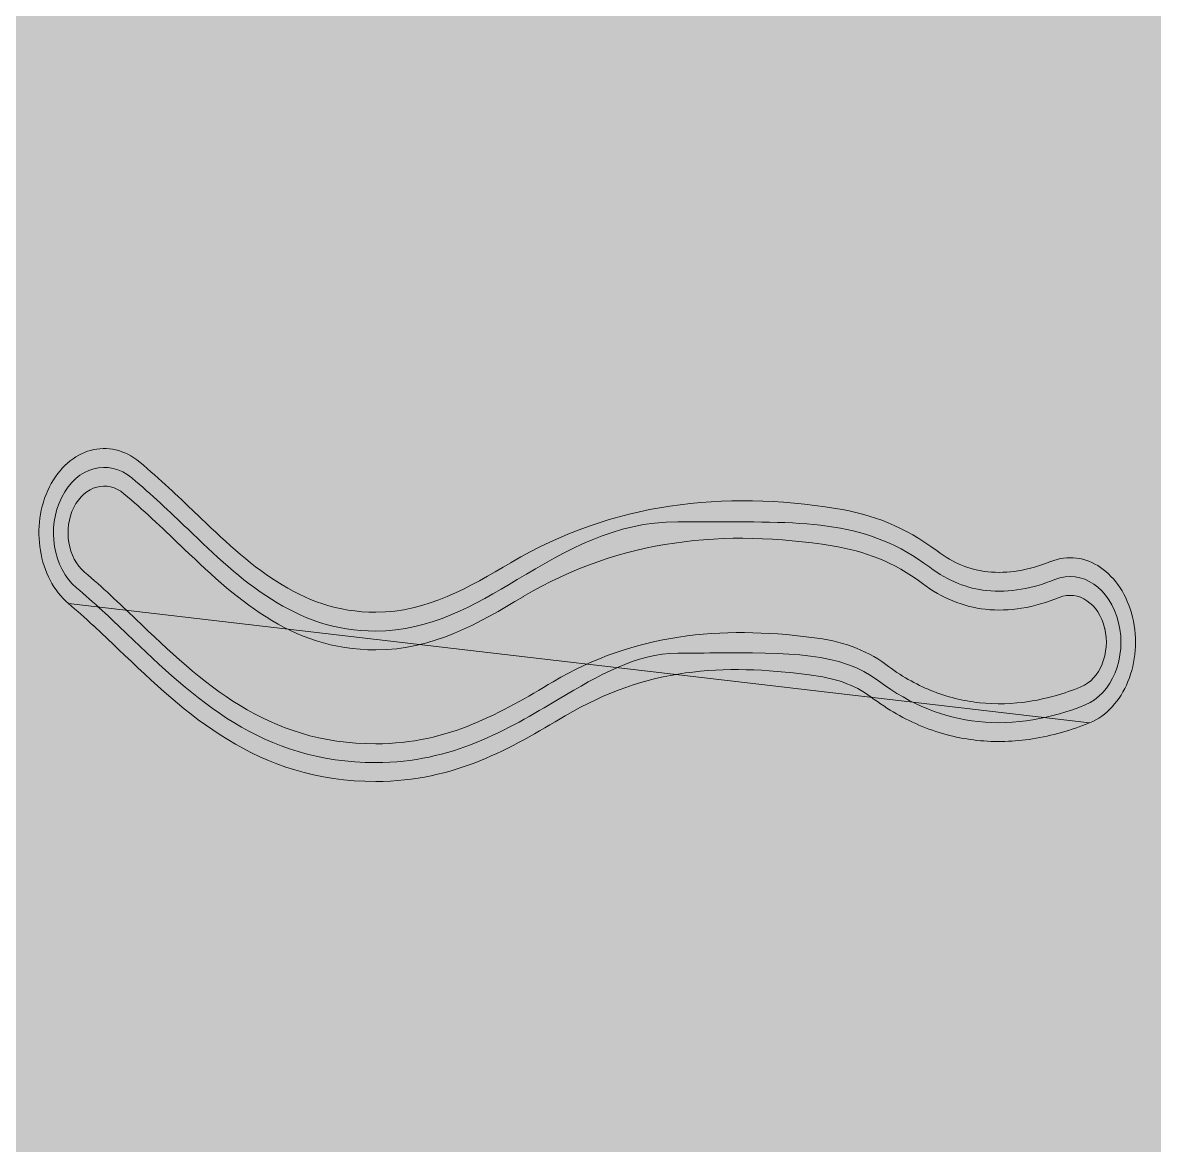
# Model space of a CAD drawing. Header units: centimetres. Extents: x -292707 to 138715, y -53922 to 66277.
# Drawn here: x 13298.778 to 13299.929, y -13046.36 to -13045.219 of the extents above; entities that cross this region are included whole.
import ezdxf

# ---------------------------------------------------------------- set-up
doc = ezdxf.new("R2010")
doc.units = ezdxf.units.CM
doc.layers.add('A-FILL-1', color=250, linetype='Continuous', lineweight=0, true_color=0x333333)
doc.layers.add('A-SWING AREA', color=7, linetype='Continuous', lineweight=0, true_color=0xf7f7f7, transparency=0.2)
doc.layers.add('A-TEXT', color=254, linetype='Continuous')
doc.layers.add('Layer 1', color=7, linetype='Continuous', lineweight=0)

# ---------------------------------------------------------------- blocks, each defined once
blk = doc.blocks.new('Block_0')
at = {"layer": 'A-FILL-1', "true_color": 0x1d1819, "transparency": 33554687}
h = blk.add_hatch(color=250, dxfattribs=at)
edge = h.paths.add_edge_path()
edge.add_spline(control_points=[(248.0315, -351.326), (248.0315, -351.326), (248.0315, -420.0276), (248.0315, -420.0276), (248.186, -439.9362), (261.163, -466.2842), (297.6378, -475.3417), (334.1129, -466.2842), (347.0896, -439.9362), (347.2441, -420.0276), (347.2441, -420.0276), (347.2441, -351.326), (347.2441, -351.326), (347.2441, -351.326), (297.6378, -351.326), (297.6378, -351.326), (297.6378, -351.326), (248.0315, -351.326), (248.0315, -351.326)], knot_values=[0, 0, 0, 0, 1, 1, 1, 2, 2, 2, 3, 3, 3, 4, 4, 4, 5, 5, 5, 6, 6, 6, 6], degree=3, periodic=0)
at = {"layer": 'A-FILL-1', "true_color": 0xfefefe, "transparency": 33554687}
h = blk.add_hatch(color=7, dxfattribs=at)
edge = h.paths.add_edge_path()
edge.add_spline(control_points=[(249.0154, -352.3099), (249.0154, -352.3099), (249.0154, -420.0236), (249.0154, -420.0236), (249.1033, -431.2273), (253.2047, -442.2943), (259.9954, -451.1554), (269.3407, -463.3498), (282.9314, -470.6342), (297.6378, -474.3278), (312.3442, -470.6342), (325.9349, -463.3498), (335.2802, -451.1554), (342.0711, -442.2943), (346.1723, -431.2273), (346.2602, -420.0236), (346.2602, -420.0236), (346.2602, -352.3099), (346.2602, -352.3099), (346.2602, -352.3099), (249.0154, -352.3099), (249.0154, -352.3099)], knot_values=[0, 0, 0, 0, 1, 1, 1, 2, 2, 2, 3, 3, 3, 4, 4, 4, 5, 5, 5, 6, 6, 6, 7, 7, 7, 7], degree=3, periodic=0)
at = {"layer": 'A-FILL-1', "true_color": 0x1d1819, "transparency": 33554687}
h = blk.add_hatch(color=250, dxfattribs=at)
edge = h.paths.add_edge_path()
edge.add_spline(control_points=[(250.4911, -353.7856), (250.4911, -353.7856), (250.4911, -420.018), (250.4911, -420.018), (250.5779, -430.8979), (254.5719, -441.6523), (261.1667, -450.2577), (270.2285, -462.0821), (283.3997, -469.167), (297.6378, -472.8053), (311.8759, -469.167), (325.0471, -462.0821), (334.1089, -450.2577), (340.7037, -441.6523), (344.6977, -430.8979), (344.7845, -420.018), (344.7845, -420.018), (344.7845, -353.7856), (344.7845, -353.7856), (344.7845, -353.7856), (250.4911, -353.7856), (250.4911, -353.7856)], knot_values=[0, 0, 0, 0, 1, 1, 1, 2, 2, 2, 3, 3, 3, 4, 4, 4, 5, 5, 5, 6, 6, 6, 7, 7, 7, 7], degree=3, periodic=0)
at = {"layer": 'A-FILL-1', "true_color": 0xd60007, "transparency": 33554687}
h = blk.add_hatch(color=12, dxfattribs=at)
edge = h.paths.add_edge_path()
edge.add_spline(control_points=[(250.9829, -354.2774), (250.9829, -354.2774), (250.9829, -420.0148), (250.9829, -420.0148), (251.0688, -430.7882), (255.0271, -441.4374), (261.5573, -449.9586), (270.5221, -461.6563), (283.5527, -468.6772), (297.6378, -472.2976), (311.7229, -468.6772), (324.7534, -461.6563), (333.7183, -449.9586), (340.2485, -441.4374), (344.2068, -430.7882), (344.2927, -420.0168), (344.2927, -420.0168), (344.2927, -354.2774), (344.2927, -354.2774), (344.2927, -354.2774), (250.9829, -354.2774), (250.9829, -354.2774)], knot_values=[0, 0, 0, 0, 1, 1, 1, 2, 2, 2, 3, 3, 3, 4, 4, 4, 5, 5, 5, 6, 6, 6, 7, 7, 7, 7], degree=3, periodic=0)
at = {"layer": 'A-FILL-1', "true_color": 0x1d1819, "transparency": 33554687}
h = blk.add_hatch(color=250, dxfattribs=at)
edge = h.paths.add_edge_path()
edge.add_spline(control_points=[(252.9507, -369.3195), (252.9507, -369.3195), (252.9507, -420.0069), (252.9507, -420.0069), (253.0349, -430.35), (256.8506, -440.5822), (263.1192, -448.7615), (271.705, -459.9652), (284.1741, -466.7202), (297.6378, -470.2643), (311.1015, -466.7202), (323.5706, -459.9652), (332.1567, -448.7615), (338.4244, -440.5827), (342.2407, -430.3508), (342.3249, -420.0089), (342.3249, -420.0089), (342.3249, -369.3195), (342.3249, -369.3195), (331.9588, -369.3195), (263.3176, -369.3195), (252.9507, -369.3195)], knot_values=[0, 0, 0, 0, 1, 1, 1, 2, 2, 2, 3, 3, 3, 4, 4, 4, 5, 5, 5, 6, 6, 6, 7, 7, 7, 7], degree=3, periodic=0)
h = blk.add_hatch(color=250, dxfattribs=at)
edge = h.paths.add_edge_path()
edge.add_spline(control_points=[(326.5832, -369.3195), (326.5832, -369.3195), (268.6924, -369.3195), (268.6924, -369.3195), (268.6924, -369.3195), (268.6924, -409.1108), (268.6924, -409.1108), (268.763, -416.0089), (271.44, -422.9158), (275.6134, -428.3614), (281.1572, -435.5952), (289.1098, -440.2117), (297.6378, -443.0305), (306.1658, -440.2117), (314.1184, -435.5952), (319.6621, -428.3614), (323.8347, -422.9167), (326.5126, -416.0098), (326.5832, -409.1128), (326.5832, -409.1128), (326.5832, -369.3195), (326.5832, -369.3195)], knot_values=[0, 0, 0, 0, 1, 1, 1, 2, 2, 2, 3, 3, 3, 4, 4, 4, 5, 5, 5, 6, 6, 6, 7, 7, 7, 7], degree=3, periodic=0)
at = {"layer": 'A-FILL-1', "true_color": 0x0095ff, "transparency": 33554687}
h = blk.add_hatch(color=150, dxfattribs=at)
edge = h.paths.add_edge_path()
edge.add_spline(control_points=[(297.6378, -469.7555), (310.9496, -466.2298), (323.2777, -459.5386), (331.7661, -448.4625), (337.9691, -440.3682), (341.7494, -430.2411), (341.833, -420.008), (341.833, -420.008), (341.833, -369.8116), (341.833, -369.8116), (331.969, -369.8116), (262.0746, -369.8116), (253.4426, -369.8116), (253.4426, -369.8116), (253.4426, -420.0041), (253.4426, -420.0041), (253.5262, -430.2403), (257.3059, -440.3673), (263.5095, -448.4625), (271.9979, -459.5386), (284.326, -466.2298), (297.6378, -469.7555)], knot_values=[0, 0, 0, 0, 1, 1, 1, 2, 2, 2, 3, 3, 3, 4, 4, 4, 5, 5, 5, 6, 6, 6, 7, 7, 7, 7], degree=3, periodic=0)
at = {"layer": 'A-FILL-1', "true_color": 0xfff04a, "transparency": 33554687}
h = blk.add_hatch(color=51, dxfattribs=at)
edge = h.paths.add_edge_path()
edge.add_spline(control_points=[(326.0914, -369.8116), (326.0914, -369.8116), (269.1842, -369.8116), (269.1842, -369.8116), (269.1842, -369.8116), (269.1842, -409.1083), (269.1842, -409.1083), (269.2542, -415.8984), (271.8952, -422.7009), (276.0038, -428.0621), (281.446, -435.1635), (289.2535, -439.7168), (297.6378, -442.512), (306.0224, -439.7168), (313.8296, -435.1635), (319.2718, -428.0624), (323.3798, -422.7018), (326.0214, -415.8995), (326.0914, -409.1102), (326.0914, -409.1102), (326.0914, -369.8116), (326.0914, -369.8116)], knot_values=[0, 0, 0, 0, 1, 1, 1, 2, 2, 2, 3, 3, 3, 4, 4, 4, 5, 5, 5, 6, 6, 6, 7, 7, 7, 7], degree=3, periodic=0)
at = {"layer": 'A-FILL-1', "true_color": 0x009b4c, "transparency": 33554687}
h = blk.add_hatch(color=114, dxfattribs=at)
edge = h.paths.add_edge_path()
edge.add_spline(control_points=[(326.0914, -397.7889), (326.0665, -397.7756), (326.0418, -397.762), (326.0177, -397.7484), (325.3127, -397.3499), (324.6497, -396.5338), (323.8098, -396.2432), (322.9841, -395.9572), (321.9177, -396.0422), (320.8997, -396.0422), (319.8353, -395.905), (319.2724, -395.6108), (318.6918, -395.1391), (318.1147, -394.67), (317.5302, -393.9823), (316.8856, -393.7343), (316.1999, -393.4704), (314.7248, -393.6339), (313.8749, -393.6339), (313.314, -393.4709), (312.5239, -393.3451), (312.2694, -393.0318), (311.6934, -392.3229), (310.6505, -391.8277), (309.5597, -391.8277), (309.1348, -391.8277), (308.611, -391.125), (308.0546, -391.125), (307.1687, -391.125), (306.898, -391.3101), (306.248, -391.5264), (304.2136, -391.7234), (302.4598, -389.865), (300.227, -390.7236), (299.6875, -390.9311), (298.2943, -391.731), (297.8186, -392.0284), (297.671, -392.1205), (296.3761, -392.1287), (296.1125, -392.1287), (295.1453, -392.1287), (294.4378, -392.8311), (293.6038, -392.8311), (289.8351, -392.8311), (289.461, -391.8623), (286.6793, -393.8346), (283.9068, -395.8004), (282.0671, -394.6907), (279.6548, -395.6409), (277.7261, -396.4008), (275.0462, -396.5428), (273.7338, -397.6481), (272.954, -398.3046), (270.879, -397.8488), (269.8203, -397.8488), (269.5907, -397.8488), (269.3801, -397.8785), (269.1842, -397.9304), (269.1842, -397.9304), (269.1842, -409.1083), (269.1842, -409.1083), (269.2542, -415.8984), (271.8952, -422.7009), (276.0038, -428.0621), (281.446, -435.1635), (289.2535, -439.7168), (297.6378, -442.512), (306.0224, -439.7168), (313.8296, -435.1635), (319.2718, -428.0624), (323.3798, -422.7018), (326.0214, -415.8995), (326.0914, -409.1102), (326.0914, -409.1102), (326.0914, -397.7889), (326.0914, -397.7889)], knot_values=[0, 0, 0, 0, 1, 1, 1, 2, 2, 2, 3, 3, 3, 4, 4, 4, 5, 5, 5, 6, 6, 6, 7, 7, 7, 8, 8, 8, 9, 9, 9, 10, 10, 10, 11, 11, 11, 12, 12, 12, 13, 13, 13, 14, 14, 14, 15, 15, 15, 16, 16, 16, 17, 17, 17, 18, 18, 18, 19, 19, 19, 20, 20, 20, 21, 21, 21, 22, 22, 22, 23, 23, 23, 24, 24, 24, 25, 25, 25, 25], degree=3, periodic=0)
at = {"layer": 'A-FILL-1', "true_color": 0x1d1819, "transparency": 33554687}
h = blk.add_hatch(color=250, dxfattribs=at)
edge = h.paths.add_edge_path()
edge.add_spline(control_points=[(320.9315, -395.5504), (321.9092, -395.5484), (323.0413, -395.4566), (323.9708, -395.7783), (324.4144, -395.9317), (324.8022, -396.1987), (325.1676, -396.4878), (325.4613, -396.7203), (325.7708, -397.0046), (326.0914, -397.2166), (326.0914, -397.2166), (326.0914, -409.1102), (326.0914, -409.1102), (326.0214, -415.8995), (323.3798, -422.7018), (319.2718, -428.0624), (313.8296, -435.1635), (306.0224, -439.7168), (297.6378, -442.512), (289.2535, -439.7168), (281.446, -435.1635), (276.0038, -428.0621), (271.8952, -422.7009), (269.2542, -415.8984), (269.1842, -409.1083), (269.1842, -409.1083), (269.1842, -397.4244), (269.1842, -397.4244), (269.3931, -397.3791), (269.6057, -397.3567), (269.8203, -397.3567), (270.4079, -397.3567), (271.0233, -397.4477), (271.6132, -397.4871), (272.0497, -397.5163), (273.062, -397.5707), (273.4172, -397.2716), (274.4175, -396.4292), (276.0993, -396.0935), (277.3517, -395.7959), (278.0614, -395.6272), (278.7948, -395.4509), (279.4745, -395.1833), (280.3969, -394.8199), (281.2592, -394.7315), (282.2363, -394.6757), (282.9084, -394.6374), (283.5658, -394.6045), (284.2243, -394.4475), (285.0236, -394.257), (285.726, -393.9077), (286.3947, -393.4332), (287.2962, -392.794), (288.246, -392.2177), (289.3706, -392.1191), (289.9562, -392.0678), (290.5543, -392.1381), (291.1371, -392.1973), (291.9654, -392.2818), (292.7696, -392.3391), (293.6038, -392.3391), (293.6614, -392.3391), (293.7189, -392.3342), (293.7762, -392.3252), (294.0951, -392.2753), (294.44, -392.1018), (294.7365, -391.9748), (295.1853, -391.7826), (295.6173, -391.6366), (296.1125, -391.6366), (296.3863, -391.6366), (296.661, -391.6324), (296.9342, -391.6233), (297.0876, -391.6182), (297.2415, -391.612), (297.3943, -391.6003), (297.4558, -391.5955), (297.5428, -391.5907), (297.61, -391.5785), (297.9879, -391.3444), (298.3808, -391.1219), (298.7691, -390.9073), (299.1674, -390.6867), (299.6269, -390.4274), (300.0504, -390.2644), (300.8123, -389.9716), (301.5655, -389.9404), (302.3606, -390.0983), (302.7756, -390.1808), (303.1784, -390.3092), (303.5775, -390.4481), (304.3826, -390.7284), (305.2757, -391.1071), (306.1466, -391.0416), (306.3574, -390.9691), (306.5644, -390.8866), (306.7761, -390.8177), (307.2067, -390.678), (307.6024, -390.6332), (308.0546, -390.6332), (308.4188, -390.6332), (308.7351, -390.8018), (309.03, -390.9991), (309.1249, -391.0626), (309.4631, -391.3138), (309.5668, -391.3356), (310.7024, -391.3376), (311.9253, -391.8285), (312.6509, -392.7214), (312.7776, -392.8646), (313.6175, -393.0574), (313.9396, -393.1418), (314.852, -393.1336), (316.256, -392.9649), (317.0622, -393.2751), (317.8225, -393.5676), (318.3834, -394.2547), (319.0022, -394.7573), (319.6176, -395.2573), (320.1443, -395.4458), (320.9315, -395.5504)], knot_values=[0, 0, 0, 0, 1, 1, 1, 2, 2, 2, 3, 3, 3, 4, 4, 4, 5, 5, 5, 6, 6, 6, 7, 7, 7, 8, 8, 8, 9, 9, 9, 10, 10, 10, 11, 11, 11, 12, 12, 12, 13, 13, 13, 14, 14, 14, 15, 15, 15, 16, 16, 16, 17, 17, 17, 18, 18, 18, 19, 19, 19, 20, 20, 20, 21, 21, 21, 22, 22, 22, 23, 23, 23, 24, 24, 24, 25, 25, 25, 26, 26, 26, 27, 27, 27, 28, 28, 28, 29, 29, 29, 30, 30, 30, 31, 31, 31, 32, 32, 32, 33, 33, 33, 34, 34, 34, 35, 35, 35, 36, 36, 36, 37, 37, 37, 38, 38, 38, 39, 39, 39, 40, 40, 40, 40], degree=3, periodic=0)
at = {"layer": 'A-FILL-1', "true_color": 0x0251a1, "transparency": 33554687}
h = blk.add_hatch(color=154, dxfattribs=at)
edge = h.paths.add_edge_path()
edge.add_spline(control_points=[(273.5918, -424.4584), (274.3223, -425.7156), (275.1299, -426.9214), (276.0038, -428.0621), (281.446, -435.1635), (289.2535, -439.7168), (297.6378, -442.512), (306.0224, -439.7168), (313.8296, -435.1635), (319.2718, -428.0624), (320.1457, -426.9217), (320.953, -425.7156), (321.6838, -424.4584), (321.6838, -424.4584), (273.5918, -424.4584), (273.5918, -424.4584)], knot_values=[0, 0, 0, 0, 1, 1, 1, 2, 2, 2, 3, 3, 3, 4, 4, 4, 5, 5, 5, 5], degree=3, periodic=0)
at = {"layer": 'A-FILL-1', "transparency": 33554687}
h = blk.add_hatch(color=256, dxfattribs=at)
edge = h.paths.add_edge_path()
edge.add_spline(control_points=[(302.2883, -435.9645), (302.2883, -435.9645), (298.0259, -435.4668), (298.0259, -435.4668), (298.0585, -435.4943), (298.0936, -435.5257), (298.1296, -435.5589), (298.1296, -435.5589), (298.1296, -435.5586), (298.1296, -435.5586), (298.1619, -435.5887), (298.1982, -435.6232), (298.2342, -435.6578), (298.3774, -435.7947), (298.5199, -435.9314), (298.69, -436.0346), (298.8621, -436.1397), (299.0597, -436.2094), (299.3085, -436.2094), (299.6385, -436.2094), (299.8732, -436.07), (300.0991, -435.9356), (300.0991, -435.9356), (300.0994, -435.9356), (300.0994, -435.9356), (300.0994, -435.9356), (300.0994, -435.9356), (300.0994, -435.9356), (300.4421, -435.7321), (300.7559, -435.7185), (301.1176, -435.7636), (301.2222, -435.7769), (301.3055, -435.8035), (301.3764, -435.8568), (301.4464, -435.9095), (301.5176, -435.9501), (301.5893, -435.9793), (301.6655, -436.0105), (301.7421, -436.0292), (301.8183, -436.0377), (301.8966, -436.0459), (301.974, -436.0433), (302.0499, -436.0314), (302.1316, -436.019), (302.2115, -435.9954), (302.2883, -435.9645)], knot_values=[0, 0, 0, 0, 1, 1, 1, 2, 2, 2, 3, 3, 3, 4, 4, 4, 5, 5, 5, 6, 6, 6, 7, 7, 7, 8, 8, 8, 9, 9, 9, 10, 10, 10, 11, 11, 11, 12, 12, 12, 13, 13, 13, 14, 14, 14, 15, 15, 15, 15], degree=3, periodic=0)
edge = h.paths.add_edge_path()
edge.add_spline(control_points=[(298.0264, -435.2119), (298.0346, -435.261), (298.057, -435.306), (298.0919, -435.3352), (298.1305, -435.3673), (298.1662, -435.3996), (298.2005, -435.4313), (298.2005, -435.4313), (298.2005, -435.4316), (298.2005, -435.4316), (298.2387, -435.4671), (298.2725, -435.4994), (298.3065, -435.5317), (298.4445, -435.6641), (298.5823, -435.7953), (298.7416, -435.8928), (298.8986, -435.9883), (299.0795, -436.0521), (299.3085, -436.0521), (299.613, -436.0521), (299.8349, -435.92), (300.0487, -435.7933), (300.0487, -435.7933), (300.0489, -435.7936), (300.0489, -435.7936), (300.0489, -435.7936), (300.0492, -435.7933), (300.0492, -435.7933), (300.0492, -435.7933), (300.0489, -435.793), (300.0489, -435.793), (300.3891, -435.5909), (300.7491, -435.5595), (301.1287, -435.6077), (301.2514, -435.6232), (301.3509, -435.6556), (301.4376, -435.721), (301.4997, -435.7678), (301.5629, -435.8035), (301.6259, -435.8293), (301.693, -435.8568), (301.7608, -435.8733), (301.8283, -435.8806), (301.8983, -435.8883), (301.9677, -435.8857), (302.0355, -435.8755), (302.1097, -435.8639), (302.1826, -435.8426), (302.2523, -435.8146), (302.2523, -435.8146), (302.2523, -435.8146), (302.2523, -435.8146), (302.292, -435.7984), (302.3235, -435.7633), (302.3413, -435.7191), (302.3413, -435.7191), (302.3413, -435.7188), (302.3413, -435.7188), (302.3592, -435.6748), (302.364, -435.6213), (302.3518, -435.57), (302.3518, -435.57), (302.3515, -435.5697), (302.3515, -435.5697), (302.3391, -435.5181), (302.3118, -435.4778), (302.2778, -435.4549), (302.2778, -435.4549), (302.2775, -435.4549), (302.2775, -435.4549), (302.2432, -435.4313), (302.2021, -435.4251), (302.1622, -435.4413), (302.1622, -435.4413), (302.1622, -435.4413), (302.1622, -435.4413), (302.1109, -435.462), (302.0579, -435.4775), (302.0046, -435.486), (301.9547, -435.494), (301.9037, -435.496), (301.8529, -435.4906), (301.8087, -435.4855), (301.7633, -435.4744), (301.7174, -435.4557), (301.674, -435.4376), (301.6315, -435.4138), (301.5904, -435.3829), (301.4711, -435.2927), (301.3515, -435.2477), (301.2137, -435.2255), (300.7692, -435.1541), (300.3327, -435.1949), (299.9239, -435.4376), (299.9239, -435.4376), (299.9239, -435.4376), (299.9239, -435.4376), (299.9239, -435.4376), (299.9237, -435.4381), (299.9237, -435.4381), (299.9237, -435.4381), (299.9234, -435.4379), (299.9234, -435.4379), (299.9234, -435.4379), (299.9231, -435.4381), (299.9231, -435.4381), (299.7397, -435.547), (299.5495, -435.6601), (299.3085, -435.6601), (298.9491, -435.6601), (298.7189, -435.4404), (298.4868, -435.2182), (298.4868, -435.2182), (298.4865, -435.2179), (298.4865, -435.2179), (298.453, -435.1859), (298.4187, -435.1533), (298.3734, -435.1113), (298.3734, -435.1113), (298.3737, -435.111), (298.3737, -435.111), (298.3357, -435.0762), (298.2966, -435.0413), (298.2566, -435.0078), (298.2217, -434.9784), (298.1806, -434.9704), (298.1429, -434.9806), (298.1049, -434.9908), (298.0701, -435.02), (298.0474, -435.0651), (298.0247, -435.1102), (298.0185, -435.1632), (298.0264, -435.2119), (298.0264, -435.2119), (298.0264, -435.2119), (298.0264, -435.2119)], knot_values=[0, 0, 0, 0, 1, 1, 1, 2, 2, 2, 3, 3, 3, 4, 4, 4, 5, 5, 5, 6, 6, 6, 7, 7, 7, 8, 8, 8, 9, 9, 9, 10, 10, 10, 11, 11, 11, 12, 12, 12, 13, 13, 13, 14, 14, 14, 15, 15, 15, 16, 16, 16, 17, 17, 17, 18, 18, 18, 19, 19, 19, 20, 20, 20, 21, 21, 21, 22, 22, 22, 23, 23, 23, 24, 24, 24, 25, 25, 25, 26, 26, 26, 27, 27, 27, 28, 28, 28, 29, 29, 29, 30, 30, 30, 31, 31, 31, 32, 32, 32, 33, 33, 33, 34, 34, 34, 35, 35, 35, 36, 36, 36, 37, 37, 37, 38, 38, 38, 39, 39, 39, 40, 40, 40, 41, 41, 41, 42, 42, 42, 43, 43, 43, 44, 44, 44, 45, 45, 45, 45], degree=3, periodic=0)
edge = h.paths.add_edge_path()
edge.add_spline(control_points=[(298.0259, -435.4668), (297.9626, -435.4138), (297.9218, -435.3327), (297.9077, -435.2445), (297.8932, -435.1567), (297.9045, -435.0611), (297.9456, -434.9795), (297.9865, -434.8981), (298.0494, -434.8457), (298.1177, -434.827), (298.1857, -434.8083), (298.2597, -434.8233), (298.3226, -434.876), (298.3646, -434.9112), (298.4049, -434.9475), (298.444, -434.9835), (298.444, -434.9835), (298.4443, -434.9835), (298.4443, -434.9835), (298.476, -435.0127), (298.5171, -435.0521), (298.5588, -435.092), (298.5588, -435.092), (298.5591, -435.0923), (298.5591, -435.0923), (298.7748, -435.2984), (298.9885, -435.5028), (299.3085, -435.5028), (299.5231, -435.5028), (299.7009, -435.3976), (299.8715, -435.2961), (299.8715, -435.2961), (299.8726, -435.2953), (299.8726, -435.2953), (299.8726, -435.2953), (299.8729, -435.295), (299.8729, -435.295), (299.8729, -435.295), (299.8732, -435.295), (299.8732, -435.295), (300.2984, -435.043), (300.7653, -434.9948), (301.2284, -435.0694), (301.3826, -435.0943), (301.5167, -435.145), (301.6517, -435.2468), (301.6862, -435.2729), (301.7205, -435.2924), (301.754, -435.3063), (301.7897, -435.3211), (301.8263, -435.3299), (301.8631, -435.3338), (301.9054, -435.3384), (301.9479, -435.3367), (301.9898, -435.3299), (302.036, -435.3225), (302.0817, -435.3089), (302.1259, -435.2913), (302.1259, -435.2913), (302.1262, -435.291), (302.1262, -435.291), (302.1979, -435.2624), (302.2722, -435.2737), (302.3342, -435.3157), (302.3342, -435.3157), (302.334, -435.316), (302.334, -435.316), (302.396, -435.3579), (302.4454, -435.4302), (302.4677, -435.5229), (302.4677, -435.5229), (302.4677, -435.5232), (302.4677, -435.5232), (302.4901, -435.6162), (302.4814, -435.712), (302.4488, -435.7919), (302.4488, -435.7919), (302.4488, -435.7919), (302.4488, -435.7919), (302.4162, -435.8716), (302.36, -435.9356), (302.2886, -435.9645), (302.2886, -435.9645), (302.2886, -435.9645), (302.2886, -435.9645), (302.2886, -435.9645), (298.0259, -435.4668), (298.0259, -435.4668), (298.0259, -435.4668), (298.0259, -435.4668), (298.0259, -435.4668)], knot_values=[0, 0, 0, 0, 1, 1, 1, 2, 2, 2, 3, 3, 3, 4, 4, 4, 5, 5, 5, 6, 6, 6, 7, 7, 7, 8, 8, 8, 9, 9, 9, 10, 10, 10, 11, 11, 11, 12, 12, 12, 13, 13, 13, 14, 14, 14, 15, 15, 15, 16, 16, 16, 17, 17, 17, 18, 18, 18, 19, 19, 19, 20, 20, 20, 21, 21, 21, 22, 22, 22, 23, 23, 23, 24, 24, 24, 25, 25, 25, 26, 26, 26, 27, 27, 27, 28, 28, 28, 29, 29, 29, 30, 30, 30, 30], degree=3, periodic=0)
at = {"layer": 'A-FILL-1', "true_color": 0xfefefe, "transparency": 33554687}
h = blk.add_hatch(color=7, dxfattribs=at)
edge = h.paths.add_edge_path()
edge.add_spline(control_points=[(298.0587, -435.401), (297.9607, -435.3185), (297.9329, -435.149), (297.9967, -435.0226), (298.0604, -434.8956), (298.1917, -434.8596), (298.2895, -434.9421), (298.372, -435.011), (298.4474, -435.0832), (298.5228, -435.155), (298.7467, -435.3695), (298.9687, -435.5816), (299.3085, -435.5816), (299.5364, -435.5816), (299.7207, -435.4722), (299.8981, -435.3667), (300.1051, -435.244), (300.3046, -435.1252), (300.5688, -435.1252), (300.8032, -435.1252), (300.7375, -435.1258), (300.7052, -435.1258), (301.1142, -435.1238), (301.3665, -435.1229), (301.621, -435.3148), (301.699, -435.3735), (301.7792, -435.4036), (301.8583, -435.4123), (301.955, -435.4228), (302.0522, -435.4033), (302.144, -435.3661), (302.256, -435.3211), (302.3748, -435.4019), (302.4099, -435.5464), (302.4445, -435.691), (302.3821, -435.8446), (302.2702, -435.8897), (302.1296, -435.9464), (301.9779, -435.9762), (301.8231, -435.9591), (301.684, -435.9438), (301.5431, -435.8914), (301.407, -435.7891), (301.2494, -435.67), (301.0416, -435.6711), (300.7046, -435.6729), (300.7046, -435.6729), (300.7037, -435.6729), (300.7037, -435.6729), (300.5512, -435.6734), (300.8024, -435.6743), (300.5688, -435.6743), (300.3942, -435.6743), (300.2369, -435.7678), (300.0742, -435.8645), (299.8539, -435.9951), (299.6257, -436.1306), (299.3085, -436.1306), (298.8306, -436.1306), (298.552, -435.8642), (298.2705, -435.5946), (298.2005, -435.5277), (298.1302, -435.4605), (298.0587, -435.401)], knot_values=[0, 0, 0, 0, 1, 1, 1, 2, 2, 2, 3, 3, 3, 4, 4, 4, 5, 5, 5, 6, 6, 6, 7, 7, 7, 8, 8, 8, 9, 9, 9, 10, 10, 10, 11, 11, 11, 12, 12, 12, 13, 13, 13, 14, 14, 14, 15, 15, 15, 16, 16, 16, 17, 17, 17, 18, 18, 18, 19, 19, 19, 20, 20, 20, 21, 21, 21, 21], degree=3, periodic=0)
at = {"layer": 'A-FILL-1'}
for points, knots in [([(248.0315, -351.326), (248.0315, -351.326), (248.0315, -420.0276), (248.0315, -420.0276), (248.186, -439.9362), (261.163, -466.2842), (297.6378, -475.3417), (334.1129, -466.2842), (347.0896, -439.9362), (347.2441, -420.0276), (347.2441, -420.0276), (347.2441, -351.326), (347.2441, -351.326), (347.2441, -351.326), (297.6378, -351.326), (297.6378, -351.326), (297.6378, -351.326), (248.0315, -351.326), (248.0315, -351.326)], [0, 0, 0, 0, 1, 1, 1, 2, 2, 2, 3, 3, 3, 4, 4, 4, 5, 5, 5, 6, 6, 6, 6]), ([(249.0154, -352.3099), (249.0154, -352.3099), (249.0154, -420.0236), (249.0154, -420.0236), (249.1033, -431.2273), (253.2047, -442.2943), (259.9954, -451.1554), (269.3407, -463.3498), (282.9314, -470.6342), (297.6378, -474.3278), (312.3442, -470.6342), (325.9349, -463.3498), (335.2802, -451.1554), (342.0711, -442.2943), (346.1723, -431.2273), (346.2602, -420.0236), (346.2602, -420.0236), (346.2602, -352.3099), (346.2602, -352.3099), (346.2602, -352.3099), (249.0154, -352.3099), (249.0154, -352.3099)], [0, 0, 0, 0, 1, 1, 1, 2, 2, 2, 3, 3, 3, 4, 4, 4, 5, 5, 5, 6, 6, 6, 7, 7, 7, 7]), ([(250.4911, -353.7856), (250.4911, -353.7856), (250.4911, -420.018), (250.4911, -420.018), (250.5779, -430.8979), (254.5719, -441.6523), (261.1667, -450.2577), (270.2285, -462.0821), (283.3997, -469.167), (297.6378, -472.8053), (311.8759, -469.167), (325.0471, -462.0821), (334.1089, -450.2577), (340.7037, -441.6523), (344.6977, -430.8979), (344.7845, -420.018), (344.7845, -420.018), (344.7845, -353.7856), (344.7845, -353.7856), (344.7845, -353.7856), (250.4911, -353.7856), (250.4911, -353.7856)], [0, 0, 0, 0, 1, 1, 1, 2, 2, 2, 3, 3, 3, 4, 4, 4, 5, 5, 5, 6, 6, 6, 7, 7, 7, 7]), ([(250.9829, -354.2774), (250.9829, -354.2774), (250.9829, -420.0148), (250.9829, -420.0148), (251.0688, -430.7882), (255.0271, -441.4374), (261.5573, -449.9586), (270.5221, -461.6563), (283.5527, -468.6772), (297.6378, -472.2976), (311.7229, -468.6772), (324.7534, -461.6563), (333.7183, -449.9586), (340.2485, -441.4374), (344.2068, -430.7882), (344.2927, -420.0168), (344.2927, -420.0168), (344.2927, -354.2774), (344.2927, -354.2774), (344.2927, -354.2774), (250.9829, -354.2774), (250.9829, -354.2774)], [0, 0, 0, 0, 1, 1, 1, 2, 2, 2, 3, 3, 3, 4, 4, 4, 5, 5, 5, 6, 6, 6, 7, 7, 7, 7]), ([(252.9507, -369.3195), (252.9507, -369.3195), (252.9507, -420.0069), (252.9507, -420.0069), (253.0349, -430.35), (256.8506, -440.5822), (263.1192, -448.7615), (271.705, -459.9652), (284.1741, -466.7202), (297.6378, -470.2643), (311.1015, -466.7202), (323.5706, -459.9652), (332.1567, -448.7615), (338.4244, -440.5827), (342.2407, -430.3508), (342.3249, -420.0089), (342.3249, -420.0089), (342.3249, -369.3195), (342.3249, -369.3195), (331.9588, -369.3195), (263.3176, -369.3195), (252.9507, -369.3195)], [0, 0, 0, 0, 1, 1, 1, 2, 2, 2, 3, 3, 3, 4, 4, 4, 5, 5, 5, 6, 6, 6, 7, 7, 7, 7]), ([(326.5832, -369.3195), (326.5832, -369.3195), (268.6924, -369.3195), (268.6924, -369.3195), (268.6924, -369.3195), (268.6924, -409.1108), (268.6924, -409.1108), (268.763, -416.0089), (271.44, -422.9158), (275.6134, -428.3614), (281.1572, -435.5952), (289.1098, -440.2117), (297.6378, -443.0305), (306.1658, -440.2117), (314.1184, -435.5952), (319.6621, -428.3614), (323.8347, -422.9167), (326.5126, -416.0098), (326.5832, -409.1128), (326.5832, -409.1128), (326.5832, -369.3195), (326.5832, -369.3195)], [0, 0, 0, 0, 1, 1, 1, 2, 2, 2, 3, 3, 3, 4, 4, 4, 5, 5, 5, 6, 6, 6, 7, 7, 7, 7]), ([(297.6378, -469.7555), (310.9496, -466.2298), (323.2777, -459.5386), (331.7661, -448.4625), (337.9691, -440.3682), (341.7494, -430.2411), (341.833, -420.008), (341.833, -420.008), (341.833, -369.8116), (341.833, -369.8116), (331.969, -369.8116), (262.0746, -369.8116), (253.4426, -369.8116), (253.4426, -369.8116), (253.4426, -420.0041), (253.4426, -420.0041), (253.5262, -430.2403), (257.3059, -440.3673), (263.5095, -448.4625), (271.9979, -459.5386), (284.326, -466.2298), (297.6378, -469.7555)], [0, 0, 0, 0, 1, 1, 1, 2, 2, 2, 3, 3, 3, 4, 4, 4, 5, 5, 5, 6, 6, 6, 7, 7, 7, 7]), ([(326.0914, -369.8116), (326.0914, -369.8116), (269.1842, -369.8116), (269.1842, -369.8116), (269.1842, -369.8116), (269.1842, -409.1083), (269.1842, -409.1083), (269.2542, -415.8984), (271.8952, -422.7009), (276.0038, -428.0621), (281.446, -435.1635), (289.2535, -439.7168), (297.6378, -442.512), (306.0224, -439.7168), (313.8296, -435.1635), (319.2718, -428.0624), (323.3798, -422.7018), (326.0214, -415.8995), (326.0914, -409.1102), (326.0914, -409.1102), (326.0914, -369.8116), (326.0914, -369.8116)], [0, 0, 0, 0, 1, 1, 1, 2, 2, 2, 3, 3, 3, 4, 4, 4, 5, 5, 5, 6, 6, 6, 7, 7, 7, 7]), ([(326.0914, -397.7889), (326.0665, -397.7756), (326.0418, -397.762), (326.0177, -397.7484), (325.3127, -397.3499), (324.6497, -396.5338), (323.8098, -396.2432), (322.9841, -395.9572), (321.9177, -396.0422), (320.8997, -396.0422), (319.8353, -395.905), (319.2724, -395.6108), (318.6918, -395.1391), (318.1147, -394.67), (317.5302, -393.9823), (316.8856, -393.7343), (316.1999, -393.4704), (314.7248, -393.6339), (313.8749, -393.6339), (313.314, -393.4709), (312.5239, -393.3451), (312.2694, -393.0318), (311.6934, -392.3229), (310.6505, -391.8277), (309.5597, -391.8277), (309.1348, -391.8277), (308.611, -391.125), (308.0546, -391.125), (307.1687, -391.125), (306.898, -391.3101), (306.248, -391.5264), (304.2136, -391.7234), (302.4598, -389.865), (300.227, -390.7236), (299.6875, -390.9311), (298.2943, -391.731), (297.8186, -392.0284), (297.671, -392.1205), (296.3761, -392.1287), (296.1125, -392.1287), (295.1453, -392.1287), (294.4378, -392.8311), (293.6038, -392.8311), (289.8351, -392.8311), (289.461, -391.8623), (286.6793, -393.8346), (283.9068, -395.8004), (282.0671, -394.6907), (279.6548, -395.6409), (277.7261, -396.4008), (275.0462, -396.5428), (273.7338, -397.6481), (272.954, -398.3046), (270.879, -397.8488), (269.8203, -397.8488), (269.5907, -397.8488), (269.3801, -397.8785), (269.1842, -397.9304), (269.1842, -397.9304), (269.1842, -409.1083), (269.1842, -409.1083), (269.2542, -415.8984), (271.8952, -422.7009), (276.0038, -428.0621), (281.446, -435.1635), (289.2535, -439.7168), (297.6378, -442.512), (306.0224, -439.7168), (313.8296, -435.1635), (319.2718, -428.0624), (323.3798, -422.7018), (326.0214, -415.8995), (326.0914, -409.1102), (326.0914, -409.1102), (326.0914, -397.7889), (326.0914, -397.7889)], [0, 0, 0, 0, 1, 1, 1, 2, 2, 2, 3, 3, 3, 4, 4, 4, 5, 5, 5, 6, 6, 6, 7, 7, 7, 8, 8, 8, 9, 9, 9, 10, 10, 10, 11, 11, 11, 12, 12, 12, 13, 13, 13, 14, 14, 14, 15, 15, 15, 16, 16, 16, 17, 17, 17, 18, 18, 18, 19, 19, 19, 20, 20, 20, 21, 21, 21, 22, 22, 22, 23, 23, 23, 24, 24, 24, 25, 25, 25, 25]), ([(320.9315, -395.5504), (321.9092, -395.5484), (323.0413, -395.4566), (323.9708, -395.7783), (324.4144, -395.9317), (324.8022, -396.1987), (325.1676, -396.4878), (325.4613, -396.7203), (325.7708, -397.0046), (326.0914, -397.2166), (326.0914, -397.2166), (326.0914, -409.1102), (326.0914, -409.1102), (326.0214, -415.8995), (323.3798, -422.7018), (319.2718, -428.0624), (313.8296, -435.1635), (306.0224, -439.7168), (297.6378, -442.512), (289.2535, -439.7168), (281.446, -435.1635), (276.0038, -428.0621), (271.8952, -422.7009), (269.2542, -415.8984), (269.1842, -409.1083), (269.1842, -409.1083), (269.1842, -397.4244), (269.1842, -397.4244), (269.3931, -397.3791), (269.6057, -397.3567), (269.8203, -397.3567), (270.4079, -397.3567), (271.0233, -397.4477), (271.6132, -397.4871), (272.0497, -397.5163), (273.062, -397.5707), (273.4172, -397.2716), (274.4175, -396.4292), (276.0993, -396.0935), (277.3517, -395.7959), (278.0614, -395.6272), (278.7948, -395.4509), (279.4745, -395.1833), (280.3969, -394.8199), (281.2592, -394.7315), (282.2363, -394.6757), (282.9084, -394.6374), (283.5658, -394.6045), (284.2243, -394.4475), (285.0236, -394.257), (285.726, -393.9077), (286.3947, -393.4332), (287.2962, -392.794), (288.246, -392.2177), (289.3706, -392.1191), (289.9562, -392.0678), (290.5543, -392.1381), (291.1371, -392.1973), (291.9654, -392.2818), (292.7696, -392.3391), (293.6038, -392.3391), (293.6614, -392.3391), (293.7189, -392.3342), (293.7762, -392.3252), (294.0951, -392.2753), (294.44, -392.1018), (294.7365, -391.9748), (295.1853, -391.7826), (295.6173, -391.6366), (296.1125, -391.6366), (296.3863, -391.6366), (296.661, -391.6324), (296.9342, -391.6233), (297.0876, -391.6182), (297.2415, -391.612), (297.3943, -391.6003), (297.4558, -391.5955), (297.5428, -391.5907), (297.61, -391.5785), (297.9879, -391.3444), (298.3808, -391.1219), (298.7691, -390.9073), (299.1674, -390.6867), (299.6269, -390.4274), (300.0504, -390.2644), (300.8123, -389.9716), (301.5655, -389.9404), (302.3606, -390.0983), (302.7756, -390.1808), (303.1784, -390.3092), (303.5775, -390.4481), (304.3826, -390.7284), (305.2757, -391.1071), (306.1466, -391.0416), (306.3574, -390.9691), (306.5644, -390.8866), (306.7761, -390.8177), (307.2067, -390.678), (307.6024, -390.6332), (308.0546, -390.6332), (308.4188, -390.6332), (308.7351, -390.8018), (309.03, -390.9991), (309.1249, -391.0626), (309.4631, -391.3138), (309.5668, -391.3356), (310.7024, -391.3376), (311.9253, -391.8285), (312.6509, -392.7214), (312.7776, -392.8646), (313.6175, -393.0574), (313.9396, -393.1418), (314.852, -393.1336), (316.256, -392.9649), (317.0622, -393.2751), (317.8225, -393.5676), (318.3834, -394.2547), (319.0022, -394.7573), (319.6176, -395.2573), (320.1443, -395.4458), (320.9315, -395.5504)], [0, 0, 0, 0, 1, 1, 1, 2, 2, 2, 3, 3, 3, 4, 4, 4, 5, 5, 5, 6, 6, 6, 7, 7, 7, 8, 8, 8, 9, 9, 9, 10, 10, 10, 11, 11, 11, 12, 12, 12, 13, 13, 13, 14, 14, 14, 15, 15, 15, 16, 16, 16, 17, 17, 17, 18, 18, 18, 19, 19, 19, 20, 20, 20, 21, 21, 21, 22, 22, 22, 23, 23, 23, 24, 24, 24, 25, 25, 25, 26, 26, 26, 27, 27, 27, 28, 28, 28, 29, 29, 29, 30, 30, 30, 31, 31, 31, 32, 32, 32, 33, 33, 33, 34, 34, 34, 35, 35, 35, 36, 36, 36, 37, 37, 37, 38, 38, 38, 39, 39, 39, 40, 40, 40, 40]), ([(273.5918, -424.4584), (274.3223, -425.7156), (275.1299, -426.9214), (276.0038, -428.0621), (281.446, -435.1635), (289.2535, -439.7168), (297.6378, -442.512), (306.0224, -439.7168), (313.8296, -435.1635), (319.2718, -428.0624), (320.1457, -426.9217), (320.953, -425.7156), (321.6838, -424.4584), (321.6838, -424.4584), (273.5918, -424.4584), (273.5918, -424.4584)], [0, 0, 0, 0, 1, 1, 1, 2, 2, 2, 3, 3, 3, 4, 4, 4, 5, 5, 5, 5]), ([(298.0259, -435.4668), (297.9626, -435.4138), (297.9218, -435.3327), (297.9077, -435.2445), (297.8932, -435.1567), (297.9045, -435.0611), (297.9456, -434.9795), (297.9865, -434.8981), (298.0494, -434.8457), (298.1177, -434.827), (298.1857, -434.8083), (298.2597, -434.8233), (298.3226, -434.876), (298.3646, -434.9112), (298.4049, -434.9475), (298.444, -434.9835), (298.444, -434.9835), (298.4443, -434.9835), (298.4443, -434.9835), (298.476, -435.0127), (298.5171, -435.0521), (298.5588, -435.092), (298.5588, -435.092), (298.5591, -435.0923), (298.5591, -435.0923), (298.7748, -435.2984), (298.9885, -435.5028), (299.3085, -435.5028), (299.5231, -435.5028), (299.7009, -435.3976), (299.8715, -435.2961), (299.8715, -435.2961), (299.8726, -435.2953), (299.8726, -435.2953), (299.8726, -435.2953), (299.8729, -435.295), (299.8729, -435.295), (299.8729, -435.295), (299.8732, -435.295), (299.8732, -435.295), (300.2984, -435.043), (300.7653, -434.9948), (301.2284, -435.0694), (301.3826, -435.0943), (301.5167, -435.145), (301.6517, -435.2468), (301.6862, -435.2729), (301.7205, -435.2924), (301.754, -435.3063), (301.7897, -435.3211), (301.8263, -435.3299), (301.8631, -435.3338), (301.9054, -435.3384), (301.9479, -435.3367), (301.9898, -435.3299), (302.036, -435.3225), (302.0817, -435.3089), (302.1259, -435.2913), (302.1259, -435.2913), (302.1262, -435.291), (302.1262, -435.291), (302.1979, -435.2624), (302.2722, -435.2737), (302.3342, -435.3157), (302.3342, -435.3157), (302.334, -435.316), (302.334, -435.316), (302.396, -435.3579), (302.4454, -435.4302), (302.4677, -435.5229), (302.4677, -435.5229), (302.4677, -435.5232), (302.4677, -435.5232), (302.4901, -435.6162), (302.4814, -435.712), (302.4488, -435.7919), (302.4488, -435.7919), (302.4488, -435.7919), (302.4488, -435.7919), (302.4162, -435.8716), (302.36, -435.9356), (302.2886, -435.9645), (302.2886, -435.9645), (302.2886, -435.9645), (302.2886, -435.9645), (302.2886, -435.9645), (298.0259, -435.4668), (298.0259, -435.4668), (298.0259, -435.4668), (298.0259, -435.4668), (298.0259, -435.4668)], [0, 0, 0, 0, 1, 1, 1, 2, 2, 2, 3, 3, 3, 4, 4, 4, 5, 5, 5, 6, 6, 6, 7, 7, 7, 8, 8, 8, 9, 9, 9, 10, 10, 10, 11, 11, 11, 12, 12, 12, 13, 13, 13, 14, 14, 14, 15, 15, 15, 16, 16, 16, 17, 17, 17, 18, 18, 18, 19, 19, 19, 20, 20, 20, 21, 21, 21, 22, 22, 22, 23, 23, 23, 24, 24, 24, 25, 25, 25, 26, 26, 26, 27, 27, 27, 28, 28, 28, 29, 29, 29, 30, 30, 30, 30]), ([(298.0587, -435.401), (297.9607, -435.3185), (297.9329, -435.149), (297.9967, -435.0226), (298.0604, -434.8956), (298.1917, -434.8596), (298.2895, -434.9421), (298.372, -435.011), (298.4474, -435.0832), (298.5228, -435.155), (298.7467, -435.3695), (298.9687, -435.5816), (299.3085, -435.5816), (299.5364, -435.5816), (299.7207, -435.4722), (299.8981, -435.3667), (300.1051, -435.244), (300.3046, -435.1252), (300.5688, -435.1252), (300.8032, -435.1252), (300.7375, -435.1258), (300.7052, -435.1258), (301.1142, -435.1238), (301.3665, -435.1229), (301.621, -435.3148), (301.699, -435.3735), (301.7792, -435.4036), (301.8583, -435.4123), (301.955, -435.4228), (302.0522, -435.4033), (302.144, -435.3661), (302.256, -435.3211), (302.3748, -435.4019), (302.4099, -435.5464), (302.4445, -435.691), (302.3821, -435.8446), (302.2702, -435.8897), (302.1296, -435.9464), (301.9779, -435.9762), (301.8231, -435.9591), (301.684, -435.9438), (301.5431, -435.8914), (301.407, -435.7891), (301.2494, -435.67), (301.0416, -435.6711), (300.7046, -435.6729), (300.7046, -435.6729), (300.7037, -435.6729), (300.7037, -435.6729), (300.5512, -435.6734), (300.8024, -435.6743), (300.5688, -435.6743), (300.3942, -435.6743), (300.2369, -435.7678), (300.0742, -435.8645), (299.8539, -435.9951), (299.6257, -436.1306), (299.3085, -436.1306), (298.8306, -436.1306), (298.552, -435.8642), (298.2705, -435.5946), (298.2005, -435.5277), (298.1302, -435.4605), (298.0587, -435.401)], [0, 0, 0, 0, 1, 1, 1, 2, 2, 2, 3, 3, 3, 4, 4, 4, 5, 5, 5, 6, 6, 6, 7, 7, 7, 8, 8, 8, 9, 9, 9, 10, 10, 10, 11, 11, 11, 12, 12, 12, 13, 13, 13, 14, 14, 14, 15, 15, 15, 16, 16, 16, 17, 17, 17, 18, 18, 18, 19, 19, 19, 20, 20, 20, 21, 21, 21, 21]), ([(298.0264, -435.2119), (298.0346, -435.261), (298.057, -435.306), (298.0919, -435.3352), (298.1305, -435.3673), (298.1662, -435.3996), (298.2005, -435.4313), (298.2005, -435.4313), (298.2005, -435.4316), (298.2005, -435.4316), (298.2387, -435.4671), (298.2725, -435.4994), (298.3065, -435.5317), (298.4445, -435.6641), (298.5823, -435.7953), (298.7416, -435.8928), (298.8986, -435.9883), (299.0795, -436.0521), (299.3085, -436.0521), (299.613, -436.0521), (299.8349, -435.92), (300.0487, -435.7933), (300.0487, -435.7933), (300.0489, -435.7936), (300.0489, -435.7936), (300.0489, -435.7936), (300.0492, -435.7933), (300.0492, -435.7933), (300.0492, -435.7933), (300.0489, -435.793), (300.0489, -435.793), (300.3891, -435.5909), (300.7491, -435.5595), (301.1287, -435.6077), (301.2514, -435.6232), (301.3509, -435.6556), (301.4376, -435.721), (301.4997, -435.7678), (301.5629, -435.8035), (301.6259, -435.8293), (301.693, -435.8568), (301.7608, -435.8733), (301.8283, -435.8806), (301.8983, -435.8883), (301.9677, -435.8857), (302.0355, -435.8755), (302.1097, -435.8639), (302.1826, -435.8426), (302.2523, -435.8146), (302.2523, -435.8146), (302.2523, -435.8146), (302.2523, -435.8146), (302.292, -435.7984), (302.3235, -435.7633), (302.3413, -435.7191), (302.3413, -435.7191), (302.3413, -435.7188), (302.3413, -435.7188), (302.3592, -435.6748), (302.364, -435.6213), (302.3518, -435.57), (302.3518, -435.57), (302.3515, -435.5697), (302.3515, -435.5697), (302.3391, -435.5181), (302.3118, -435.4778), (302.2778, -435.4549), (302.2778, -435.4549), (302.2775, -435.4549), (302.2775, -435.4549), (302.2432, -435.4313), (302.2021, -435.4251), (302.1622, -435.4413), (302.1622, -435.4413), (302.1622, -435.4413), (302.1622, -435.4413), (302.1109, -435.462), (302.0579, -435.4775), (302.0046, -435.486), (301.9547, -435.494), (301.9037, -435.496), (301.8529, -435.4906), (301.8087, -435.4855), (301.7633, -435.4744), (301.7174, -435.4557), (301.674, -435.4376), (301.6315, -435.4138), (301.5904, -435.3829), (301.4711, -435.2927), (301.3515, -435.2477), (301.2137, -435.2255), (300.7692, -435.1541), (300.3327, -435.1949), (299.9239, -435.4376), (299.9239, -435.4376), (299.9239, -435.4376), (299.9239, -435.4376), (299.9239, -435.4376), (299.9237, -435.4381), (299.9237, -435.4381), (299.9237, -435.4381), (299.9234, -435.4379), (299.9234, -435.4379), (299.9234, -435.4379), (299.9231, -435.4381), (299.9231, -435.4381), (299.7397, -435.547), (299.5495, -435.6601), (299.3085, -435.6601), (298.9491, -435.6601), (298.7189, -435.4404), (298.4868, -435.2182), (298.4868, -435.2182), (298.4865, -435.2179), (298.4865, -435.2179), (298.453, -435.1859), (298.4187, -435.1533), (298.3734, -435.1113), (298.3734, -435.1113), (298.3737, -435.111), (298.3737, -435.111), (298.3357, -435.0762), (298.2966, -435.0413), (298.2566, -435.0078), (298.2217, -434.9784), (298.1806, -434.9704), (298.1429, -434.9806), (298.1049, -434.9908), (298.0701, -435.02), (298.0474, -435.0651), (298.0247, -435.1102), (298.0185, -435.1632), (298.0264, -435.2119), (298.0264, -435.2119), (298.0264, -435.2119), (298.0264, -435.2119)], [0, 0, 0, 0, 1, 1, 1, 2, 2, 2, 3, 3, 3, 4, 4, 4, 5, 5, 5, 6, 6, 6, 7, 7, 7, 8, 8, 8, 9, 9, 9, 10, 10, 10, 11, 11, 11, 12, 12, 12, 13, 13, 13, 14, 14, 14, 15, 15, 15, 16, 16, 16, 17, 17, 17, 18, 18, 18, 19, 19, 19, 20, 20, 20, 21, 21, 21, 22, 22, 22, 23, 23, 23, 24, 24, 24, 25, 25, 25, 26, 26, 26, 27, 27, 27, 28, 28, 28, 29, 29, 29, 30, 30, 30, 31, 31, 31, 32, 32, 32, 33, 33, 33, 34, 34, 34, 35, 35, 35, 36, 36, 36, 37, 37, 37, 38, 38, 38, 39, 39, 39, 40, 40, 40, 41, 41, 41, 42, 42, 42, 43, 43, 43, 44, 44, 44, 45, 45, 45, 45]), ([(302.2883, -435.9645), (302.2883, -435.9645), (298.0259, -435.4668), (298.0259, -435.4668), (298.0585, -435.4943), (298.0936, -435.5257), (298.1296, -435.5589), (298.1296, -435.5589), (298.1296, -435.5586), (298.1296, -435.5586), (298.1619, -435.5887), (298.1982, -435.6232), (298.2342, -435.6578), (298.3774, -435.7947), (298.5199, -435.9314), (298.69, -436.0346), (298.8621, -436.1397), (299.0597, -436.2094), (299.3085, -436.2094), (299.6385, -436.2094), (299.8732, -436.07), (300.0991, -435.9356), (300.0991, -435.9356), (300.0994, -435.9356), (300.0994, -435.9356), (300.0994, -435.9356), (300.0994, -435.9356), (300.0994, -435.9356), (300.4421, -435.7321), (300.7559, -435.7185), (301.1176, -435.7636), (301.2222, -435.7769), (301.3055, -435.8035), (301.3764, -435.8568), (301.4464, -435.9095), (301.5176, -435.9501), (301.5893, -435.9793), (301.6655, -436.0105), (301.7421, -436.0292), (301.8183, -436.0377), (301.8966, -436.0459), (301.974, -436.0433), (302.0499, -436.0314), (302.1316, -436.019), (302.2115, -435.9954), (302.2883, -435.9645)], [0, 0, 0, 0, 1, 1, 1, 2, 2, 2, 3, 3, 3, 4, 4, 4, 5, 5, 5, 6, 6, 6, 7, 7, 7, 8, 8, 8, 9, 9, 9, 10, 10, 10, 11, 11, 11, 12, 12, 12, 13, 13, 13, 14, 14, 14, 15, 15, 15, 15])]:
    blk.add_open_spline(points, degree=3, knots=knots, dxfattribs=at)
blk = doc.blocks.new('jhgkjhkjhkjh')
at = {"layer": 'A-SWING AREA', "transparency": 33554457}
h = blk.add_hatch(color=256, dxfattribs=at)
h.dxf.hatch_style = 1
h.paths.add_polyline_path([(-933.61132, 931.52959), (-881.61132, 931.52959), (-881.61132, 1218.52959), (-933.61132, 1218.52959)])
at = {"layer": 'Layer 1', "xscale": 0.1623170002094506, "yscale": 0.1623170002094506, "zscale": 0.1623170002094506}
blk.add_blockref('Block_0', (-955.92301, 1269.48564), dxfattribs=at)

msp = doc.modelspace()

# ---------------------------------------------------------------- block references
at = {"layer": 'A-TEXT', "xscale": 1.5, "yscale": 1.5, "zscale": 1.5}
msp.add_blockref('jhgkjhkjhkjh', (14660.1473, -14844.0125), dxfattribs=at)

doc.saveas('drawing.dxf')
